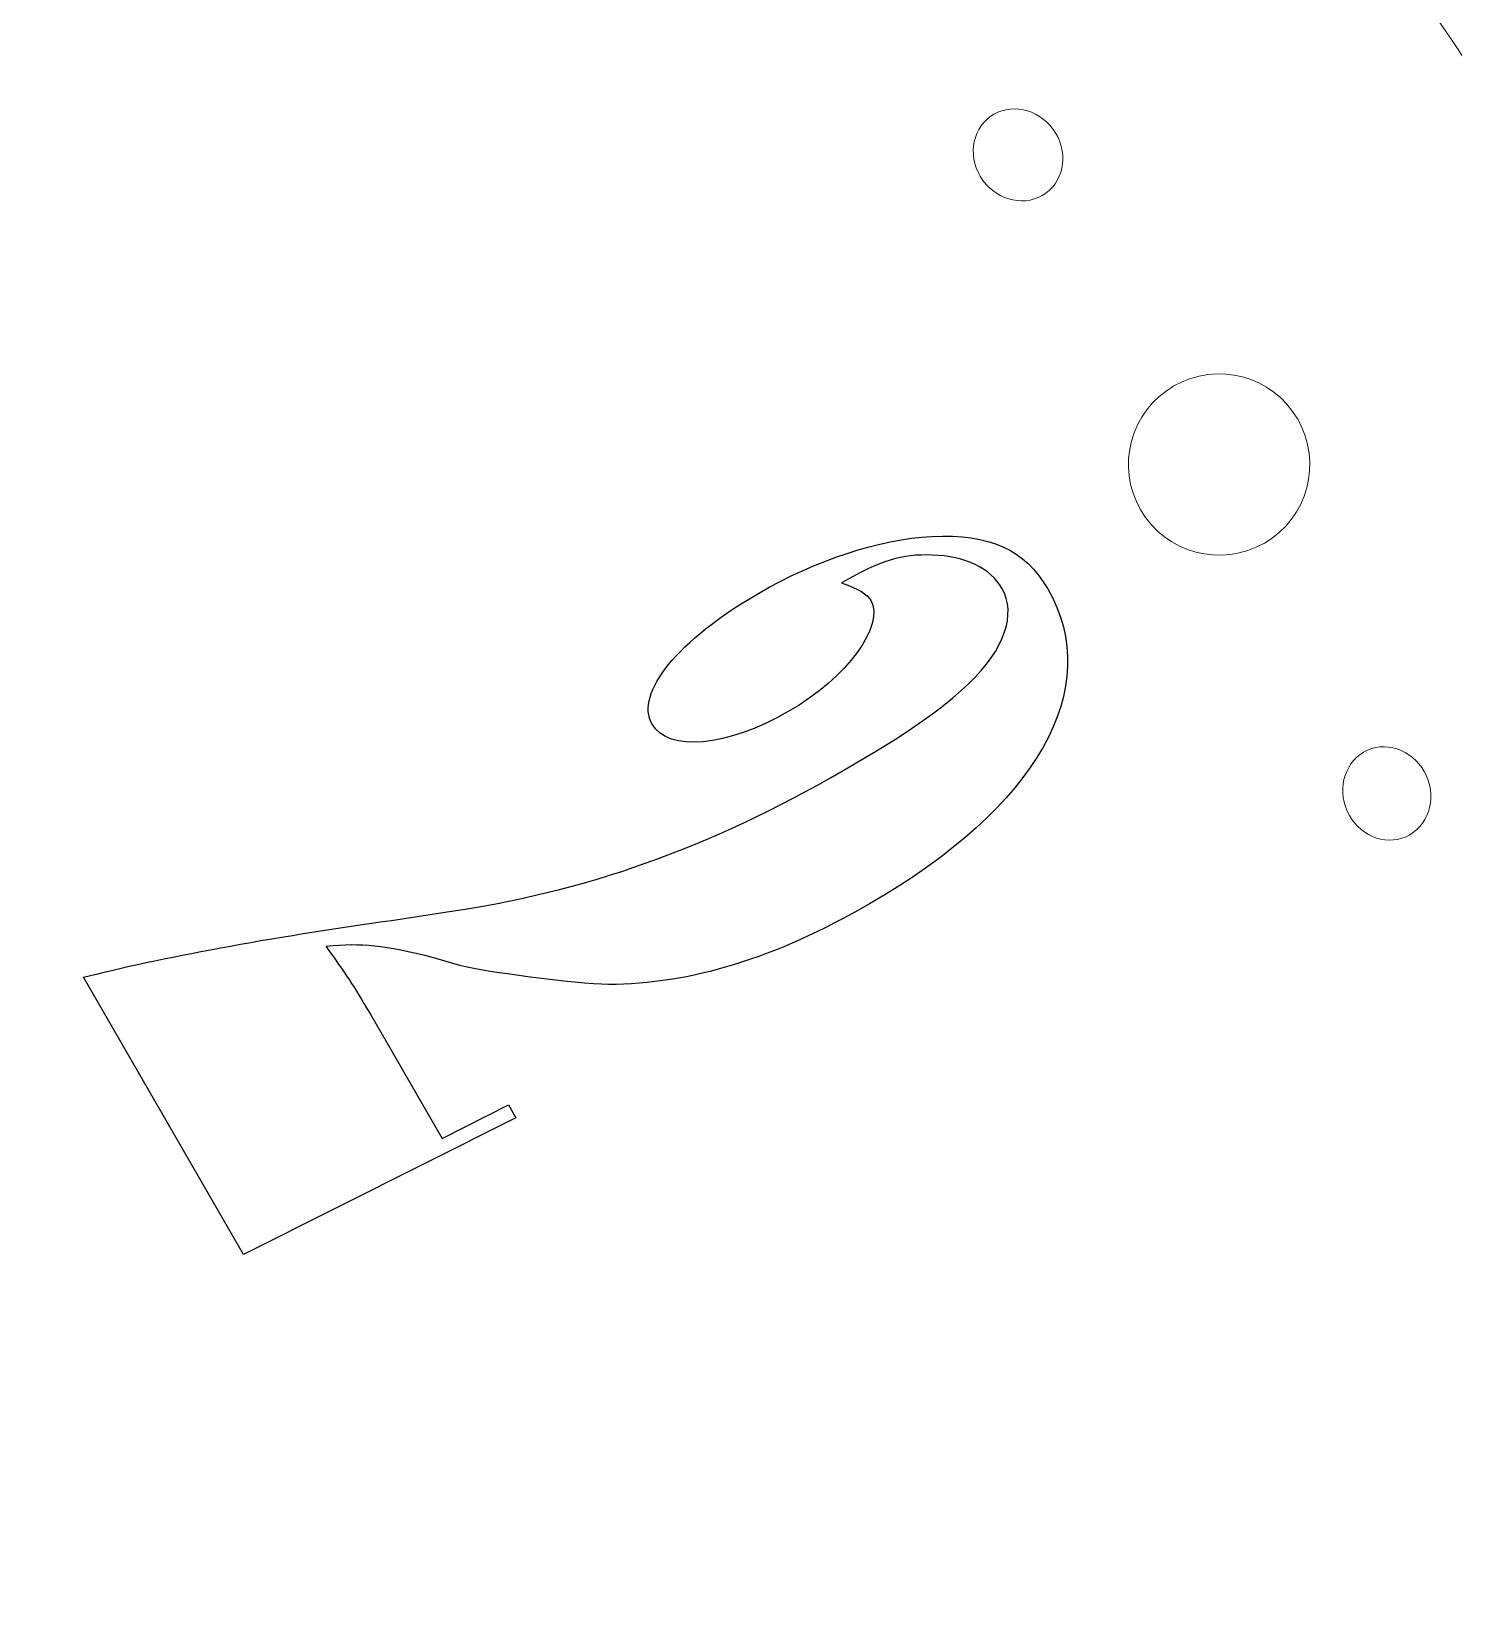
# Model space of a CAD drawing. Header units: millimetres. Extents: x -1775 to -1375, y 1217 to 1617.
# Drawn here: x -1541.24 to -1515.48, y 1423.85 to 1452.45 of the extents above; entities that cross this region are included whole.
import ezdxf

# ---------------------------------------------------------------- set-up
doc = ezdxf.new("R2010")
doc.units = ezdxf.units.MM
doc.header["$MEASUREMENT"] = 0
doc.layers.add('layer 1', color=7, linetype='Continuous')

msp = doc.modelspace()

# ---------------------------------------------------------------- linework, layer by layer
at = {"layer": 'layer 1', "color": 250, "lineweight": 20}
for major_axis in [(0, 73.3232), (0, 70.9643)]:
    msp.add_ellipse((-1574.3533, 1412.6137), major_axis=major_axis, ratio=1, dxfattribs=at)
at = {"layer": 'layer 1', "color": 30}
msp.add_open_spline([(-1574.767, 1617.1094), (-1464.31, 1617.1094), (-1374.767, 1527.5664), (-1374.767, 1417.1094), (-1374.767, 1417.1094), (-1374.767, 1306.6524), (-1464.31, 1217.1094), (-1574.767, 1217.1094), (-1574.767, 1217.1094), (-1685.224, 1217.1094), (-1774.767, 1306.6524), (-1774.767, 1417.1094), (-1774.767, 1417.1094), (-1774.767, 1527.5664), (-1685.224, 1617.1094), (-1574.767, 1617.1094)], degree=3, knots=[0, 0, 0, 0, 0.2, 0.2, 0.2, 0.2, 0.4, 0.4, 0.4, 0.4, 0.6, 0.6, 0.6, 0.6, 1, 1, 1, 1], dxfattribs=at)
at = {"layer": 'layer 1', "color": 232, "lineweight": 20}
msp.add_open_spline([(-1574.767, 1617.1094), (-1464.31, 1617.1094), (-1374.767, 1527.5664), (-1374.767, 1417.1094), (-1374.767, 1417.1094), (-1374.767, 1306.6524), (-1464.31, 1217.1094), (-1574.767, 1217.1094), (-1574.767, 1217.1094), (-1685.224, 1217.1094), (-1774.767, 1306.6524), (-1774.767, 1417.1094), (-1774.767, 1417.1094), (-1774.767, 1527.5664), (-1685.224, 1617.1094), (-1574.767, 1617.1094)], degree=3, knots=[0, 0, 0, 0, 0.2, 0.2, 0.2, 0.2, 0.4, 0.4, 0.4, 0.4, 0.6, 0.6, 0.6, 0.6, 1, 1, 1, 1], dxfattribs=at)
at = {"layer": 'layer 1', "color": 250, "lineweight": 20}
for points in [[(-1522.735, 1450.682), (-1522.4568, 1450.299), (-1522.5157, 1449.7819), (-1522.8667, 1449.5269), (-1522.8667, 1449.5269), (-1523.2176, 1449.2719), (-1523.7277, 1449.3757), (-1524.0059, 1449.7587), (-1524.0059, 1449.7587), (-1524.2842, 1450.1416), (-1524.2253, 1450.6588), (-1523.8743, 1450.9138), (-1523.8743, 1450.9138), (-1523.5233, 1451.1688), (-1523.0133, 1451.065), (-1522.735, 1450.682)], [(-1518.305, 1445.4324), (-1517.8513, 1444.6467), (-1518.1205, 1443.6419), (-1518.9063, 1443.1882), (-1518.9063, 1443.1882), (-1519.6921, 1442.7346), (-1520.6968, 1443.0038), (-1521.1505, 1443.7896), (-1521.1505, 1443.7896), (-1521.6042, 1444.5754), (-1521.335, 1445.5801), (-1520.5492, 1446.0338), (-1520.5492, 1446.0338), (-1519.7634, 1446.4875), (-1518.7586, 1446.2182), (-1518.305, 1445.4324)], [(-1515.9737, 1438.9711), (-1515.7812, 1438.5387), (-1515.9463, 1438.0451), (-1516.3426, 1437.8686), (-1516.3426, 1437.8686), (-1516.739, 1437.6921), (-1517.2163, 1437.8997), (-1517.4088, 1438.3322), (-1517.4088, 1438.3322), (-1517.6014, 1438.7646), (-1517.4362, 1439.2582), (-1517.0399, 1439.4347), (-1517.0399, 1439.4347), (-1516.6436, 1439.6111), (-1516.1663, 1439.4036), (-1515.9737, 1438.9711)]]:
    msp.add_open_spline(points, degree=3, knots=[0, 0, 0, 0, 0.2, 0.2, 0.2, 0.2, 0.4, 0.4, 0.4, 0.4, 0.6, 0.6, 0.6, 0.6, 1, 1, 1, 1], dxfattribs=at)
at = {"layer": 'layer 1', "color": 250}
msp.add_open_spline([(-1537.3998, 1430.2972), (-1537.3998, 1430.2972), (-1532.4664, 1432.7757), (-1532.4664, 1432.7757), (-1532.4664, 1432.7757), (-1532.4664, 1432.7757), (-1532.601, 1433.0088), (-1532.601, 1433.0088), (-1532.601, 1433.0088), (-1532.601, 1433.0088), (-1533.8031, 1432.4034), (-1533.8031, 1432.4034), (-1533.8031, 1432.4034), (-1533.8031, 1432.4034), (-1535.0965, 1434.6436), (-1535.0965, 1434.6436), (-1535.0965, 1434.6436), (-1535.4039, 1435.176), (-1535.5619, 1435.3951), (-1535.9039, 1435.878), (-1535.9039, 1435.878), (-1535.2471, 1435.9467), (-1534.8708, 1435.8978), (-1533.9503, 1435.675), (-1533.9503, 1435.675), (-1533.9503, 1435.675), (-1533.5657, 1435.5571), (-1533.5657, 1435.5571), (-1533.5657, 1435.5571), (-1533.0412, 1435.4163), (-1531.3954, 1435.1982), (-1530.7907, 1435.1924), (-1530.7907, 1435.1924), (-1529.303, 1435.1935), (-1527.7703, 1435.6645), (-1526.0605, 1436.6516), (-1526.0605, 1436.6516), (-1523.0211, 1438.4065), (-1521.7963, 1440.5627), (-1522.8336, 1442.3594), (-1522.8336, 1442.3594), (-1523.2434, 1443.0692), (-1523.8876, 1443.3629), (-1524.9318, 1443.3069), (-1524.9318, 1443.3069), (-1525.8859, 1443.2589), (-1527.0285, 1442.8803), (-1528.0733, 1442.277), (-1528.0733, 1442.277), (-1529.5221, 1441.4405), (-1530.3189, 1440.4629), (-1529.9987, 1439.9083), (-1529.9987, 1439.9083), (-1529.7042, 1439.3982), (-1528.6492, 1439.4898), (-1527.5329, 1440.1343), (-1527.5329, 1440.1343), (-1526.4645, 1440.7512), (-1525.775, 1441.6963), (-1526.0376, 1442.151), (-1526.0376, 1442.151), (-1526.1016, 1442.262), (-1526.2499, 1442.3537), (-1526.5679, 1442.4659), (-1526.5679, 1442.4659), (-1525.8555, 1442.8772), (-1525.4782, 1442.9914), (-1524.9271, 1442.9697), (-1524.9271, 1442.9697), (-1524.316, 1442.9527), (-1523.8735, 1442.7349), (-1523.6623, 1442.369), (-1523.6623, 1442.369), (-1523.3934, 1441.9033), (-1523.6202, 1441.2546), (-1524.2541, 1440.652), (-1524.2541, 1440.652), (-1524.7409, 1440.1789), (-1525.4212, 1439.712), (-1526.5372, 1439.0678), (-1526.5372, 1439.0678), (-1528.9833, 1437.6555), (-1531.1892, 1436.8699), (-1533.7891, 1436.4926), (-1533.7891, 1436.4926), (-1533.7891, 1436.4926), (-1534.7219, 1436.3533), (-1534.7219, 1436.3533), (-1534.7219, 1436.3533), (-1536.889, 1436.0485), (-1538.951, 1435.6715), (-1540.3003, 1435.3211), (-1540.3003, 1435.3211), (-1540.3003, 1435.3211), (-1537.3998, 1430.2972), (-1537.3998, 1430.2972)], degree=3, knots=[0, 0, 0, 0, 0.04, 0.04, 0.04, 0.04, 0.08, 0.08, 0.08, 0.08, 0.12, 0.12, 0.12, 0.12, 0.16, 0.16, 0.16, 0.16, 0.2, 0.2, 0.2, 0.2, 0.24, 0.24, 0.24, 0.24, 0.28, 0.28, 0.28, 0.28, 0.32, 0.32, 0.32, 0.32, 0.36, 0.36, 0.36, 0.36, 0.4, 0.4, 0.4, 0.4, 0.44, 0.44, 0.44, 0.44, 0.48, 0.48, 0.48, 0.48, 0.52, 0.52, 0.52, 0.52, 0.56, 0.56, 0.56, 0.56, 0.6, 0.6, 0.6, 0.6, 0.64, 0.64, 0.64, 0.64, 0.68, 0.68, 0.68, 0.68, 0.72, 0.72, 0.72, 0.72, 0.76, 0.76, 0.76, 0.76, 0.8, 0.8, 0.8, 0.8, 0.84, 0.84, 0.84, 0.84, 0.88, 0.88, 0.88, 0.88, 0.92, 0.92, 0.92, 0.92, 1, 1, 1, 1], dxfattribs=at)

doc.saveas('drawing.dxf')
